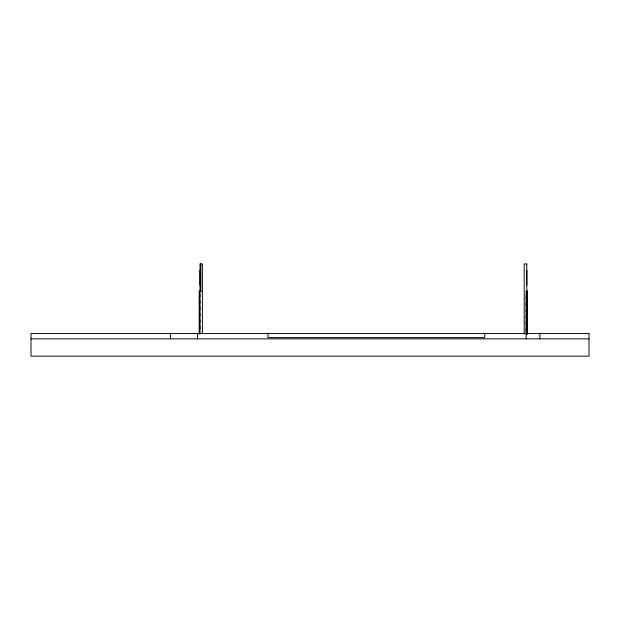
<?xml version="1.0" encoding="UTF-8"?>
<svg xmlns="http://www.w3.org/2000/svg" width="620" height="620" viewBox="0 0 620 620"><rect width="100%" height="100%" fill="white"/><g stroke="black" fill="none" stroke-linecap="round" stroke-linejoin="round"><path stroke-width="0.93" d="M201.43 291.152L199.361 291.152L199.33 333.552L201.399 333.552M200.035 333.552L200.012 263.849M526.07 334.257L526.101 291.152L527.527 291.152L527.496 333.994M527.264 333.994L527.504 331.437M526.101 298.6L526.814 291.152L526.814 263.849M526.093 305.001L527.426 291.152M526.086 311.403L527.527 296.5M526.086 317.804L527.519 302.901M526.078 324.206L527.519 309.303M526.078 330.599L527.511 315.704M526.341 334.211L527.504 322.106M200.113 263.957L202.407 263.957L202.407 333.552M526.481 263.957L524.187 263.957L524.187 333.552M200.012 270.312L200.012 285.169M526.814 270.312L526.814 285.169M200.725 291.152L199.299 291.152L199.33 333.994M31 338.853L589 338.853M199.4 291.152L199.927 296.639M199.299 296.5L199.935 303.041M199.307 302.901L199.935 309.434M199.315 309.303L199.942 315.836M199.315 315.704L199.95 322.237M199.322 322.106L199.95 328.639M199.33 331.437L199.562 333.994M539.803 333.552L539.803 338.853M526.194 333.552L526.194 338.853M484.716 333.552L484.716 337.629L267.894 337.629L267.894 333.552M200.833 263.849L200.833 291.152M197.424 333.552L197.424 338.853M170.43 333.552L170.43 338.853M589 333.552L31 333.552L31 356.151L589 356.151L589 333.552"/></g></svg>
